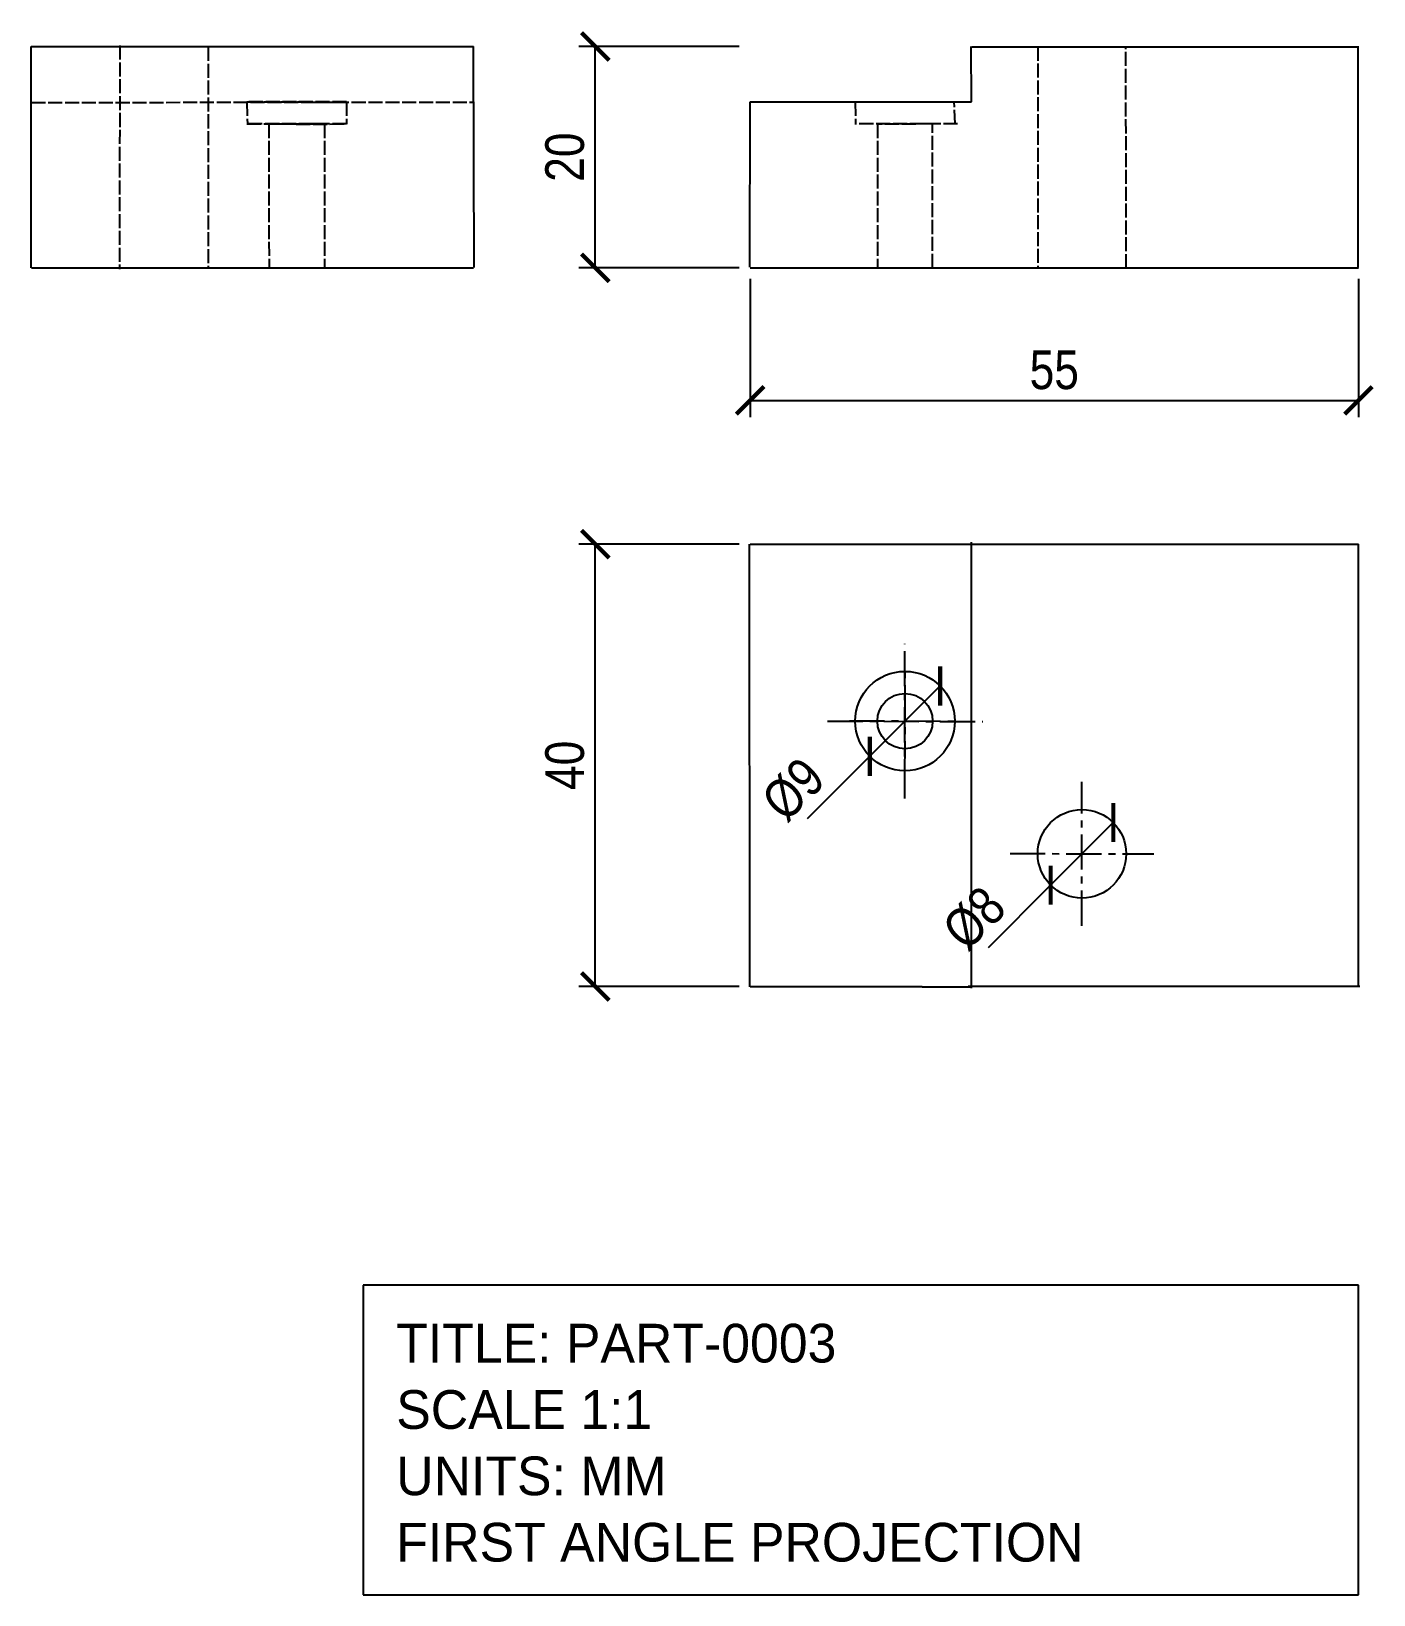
# Model space of a CAD drawing. Header units: millimetres. Extents: x -65 to 56, y -120 to 21.
import ezdxf

# ---------------------------------------------------------------- set-up
doc = ezdxf.new("R2010")
doc.units = ezdxf.units.MM
doc.linetypes.add('CENTER', pattern=[5.08, 3.175, -0.635, 0.635, -0.635])
doc.linetypes.add('DASHED', pattern=[1.524, 1.27, -0.254])
for name, color, linetype in [('CENTER', 1, 'CENTER'), ('DIM', 3, 'CONTINUOUS'), ('HIDDEN', 8, 'DASHED'), ('TITLE', 5, 'CONTINUOUS'), ('VISIBLE', 7, 'CONTINUOUS')]:
    doc.layers.add(name, color=color, linetype=linetype)
doc.styles.add('OpenSansCondensed-Light', font='OpenSansCondensed-Light.ttf')
doc.dimstyles.new('EZDXF', dxfattribs={"dimtxt": 0.25, "dimasz": 0.175, "dimexe": 0.375, "dimexo": 0.125, "dimgap": 0.1, "dimtad": 1, "dimlfac": 100, "dimzin": 12, "dimdsep": 46, "dimtxsty": 'OpenSansCondensed-Light', "dimblk": 'ARCHTICK', "dimcen": 2.5, "dimazin": 3, "dimtfac": 0.5, "dimtmove": 2, "dimatfit": 3})

# ---------------------------------------------------------------- blocks, each defined once
blk = doc.blocks.new('_ARCHTICK')
at = {"color": 0, "linetype": 'BYBLOCK', "const_width": 0.15}
blk.add_lwpolyline([(-0.5, -0.5), (0.5, 0.5)], dxfattribs=at)

msp = doc.modelspace()

# ---------------------------------------------------------------- linework, layer by layer
at = {"layer": 'CENTER', "linetype": 'CENTER'}
for p, q in [((14, -48), (14, -34)), ((14, -46), (14.02, -36)), ((7, -41), (21.03, -41.04)), ((8.97, -40.97), (19, -41)), ((30, -59.5), (30, -46.5)), ((23.5, -52.98), (36.5, -53))]:
    msp.add_line(p, q, dxfattribs=at)
at = {"layer": 'HIDDEN', "linetype": 'DASHED'}
for p, q in [((-57, 20.09), (-57.02, -0.13)), ((-49.01, 19.97), (-49.01, -0.02)), ((26.02, 19.99), (26, 0)), ((33.99, -0.04), (33.98, 20.01)), ((-64.99, 14.95), (-25.04, 14.97)), ((-45.5, 15), (-36.51, 14.98)), ((-45.5, 15), (-45.46, 13.01)), ((-41.01, 15.01), (-45.49, 15)), ((-36.5, 15), (-41, 15)), ((-36.5, 15), (-36.51, 12.99)), ((9.5, 15), (9.54, 13.01)), ((18.53, 13), (18.46, 14.99)), ((-36.5, 13), (-45.5, 13)), ((-45.5, 13), (-41, 13)), ((-43.53, 13), (-43.5, 0)), ((-43.5, 13), (-38.5, 13)), ((-41.04, 13.02), (-43.49, 13.02)), ((-41.04, 12.99), (-36.5, 13)), ((-38.51, 13.02), (-41.01, 12.99)), ((-38.5, 13), (-38.5, 0)), ((18.76, 13), (9.45, 13)), ((11.5, 13), (11.5, 0)), ((16.5, 13), (11.51, 12.99)), ((16.5, 0), (16.48, 13))]:
    msp.add_line(p, q, dxfattribs=at)
at = {"layer": 'TITLE', "linetype": 'CONTINUOUS'}
for p, q in [((55, -92), (-35, -92)), ((-35, -92), (-35, -120)), ((55, -120), (55, -92)), ((-35, -120), (55, -120))]:
    msp.add_line(p, q, dxfattribs=at)
at = {"layer": 'VISIBLE', "linetype": 'CONTINUOUS'}
for p, q in [((-65, 0), (-65, 20)), ((-65, 20), (-25, 20)), ((-24.96, 0.01), (-25, 20)), ((20, 15), (19.99, 20.02)), ((20.03, 19.98), (55.03, 19.98)), ((54.97, 0.01), (54.98, 20.01)), ((-0.02, 0.04), (0, 15)), ((0, 15), (20, 15)), ((-64.98, 0), (-25, 0)), ((0, 0), (55, 0)), ((-0.03, -65.02), (-0.05, -24.99)), ((0.01, -25.01), (19.96, -25)), ((20.01, -65.14), (20, -24.82)), ((20, -25), (55, -25)), ((55, -65), (55, -25)), ((0, -65), (5.54, -65)), ((5.54, -65), (15.56, -65)), ((15.56, -65.02), (20, -65.04)), ((19.71, -64.97), (55.14, -64.98))]:
    msp.add_line(p, q, dxfattribs=at)
for centre, radius in [((14, -41), 4.5), ((14, -41), 2.5), ((30, -53), 4)]:
    msp.add_circle(centre, radius, dxfattribs=at)

# ---------------------------------------------------------------- texts
at = {"layer": 'TITLE'}
for s, p in [('TITLE: PART-0003', (-32, -99)), ('SCALE 1:1', (-32, -105)), ('UNITS: MM', (-32, -111)), ('FIRST ANGLE PROJECTION', (-32, -117))]:
    msp.add_text(s, height=3.5, dxfattribs=at).set_placement(p)

# ---------------------------------------------------------------- dimensions: what is measured, and where the dimension line sits
at = {"layer": 'DIM'}
for base, p1, p2 in [((-14, 0), (0, 0), (0, 20)), ((-14, -65), (0, -65), (0, -25))]:
    msp.add_linear_dim(base=base, p1=p1, p2=p2, angle=90, dimstyle='EZDXF', override={"dimtxt": 3.5, "dimasz": 2.5, "dimexe": 1.5, "dimexo": 1, "dimgap": 1, "dimdec": 1, "dimlfac": 1, "dimzin": 8}, dxfattribs=at).render()
msp.add_linear_dim(base=(0, -12), p1=(0, 0), p2=(55, 0), dimstyle='EZDXF', override={"dimtxt": 3.5, "dimasz": 2.5, "dimexe": 1.5, "dimexo": 1, "dimgap": 1, "dimdec": 1, "dimlfac": 1, "dimzin": 8}, dxfattribs=at).render()
for p1, p2 in [((17.18, -37.82), (10.82, -44.18)), ((32.83, -50.17), (27.17, -55.83))]:
    msp.add_diameter_dim_2p(p1=p1, p2=p2, dimstyle='EZDXF', override={"dimtxt": 3.5, "dimasz": 2.5, "dimexe": 1.5, "dimexo": 1, "dimgap": 1, "dimdec": 1, "dimlfac": 1, "dimzin": 8}, dxfattribs=at).render()

doc.saveas('drawing.dxf')
